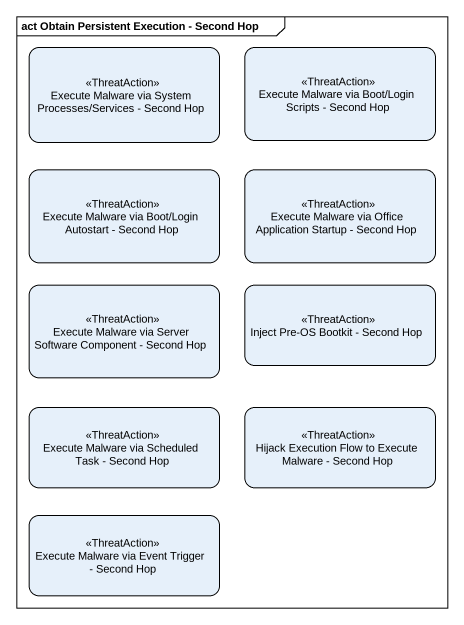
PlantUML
@startuml
mainframe act Obtain Persistent Execution - Second Hop
hide empty description
state "Execute Malware via System Processes/Services - Second Hop" as Execute_Malware_via_System <<ThreatAction>>
state "Execute Malware via Boot/Login Scripts - Second Hop" as Execute_Malware_via_Boot <<ThreatAction>>
state "Execute Malware via Boot/Login Autostart - Second Hop" as Execute_Malware_via_Boot_2 <<ThreatAction>>
state "Execute Malware via Office Application Startup - Second Hop" as Execute_Malware_via_Office <<ThreatAction>>
state "Execute Malware via Server Software Component - Second Hop" as Execute_Malware_via_Server <<ThreatAction>>
state "Inject Pre-OS Bootkit - Second Hop" as Inject_Pre_OS_Bootkit <<ThreatAction>>
state "Execute Malware via Scheduled Task - Second Hop" as Execute_Malware_via <<ThreatAction>>
state "Hijack Execution Flow to Execute Malware - Second Hop" as Hijack_Execution_Flow_to <<ThreatAction>>
state "Execute Malware via Event Trigger - Second Hop" as Execute_Malware_via_Event <<ThreatAction>>
@enduml
